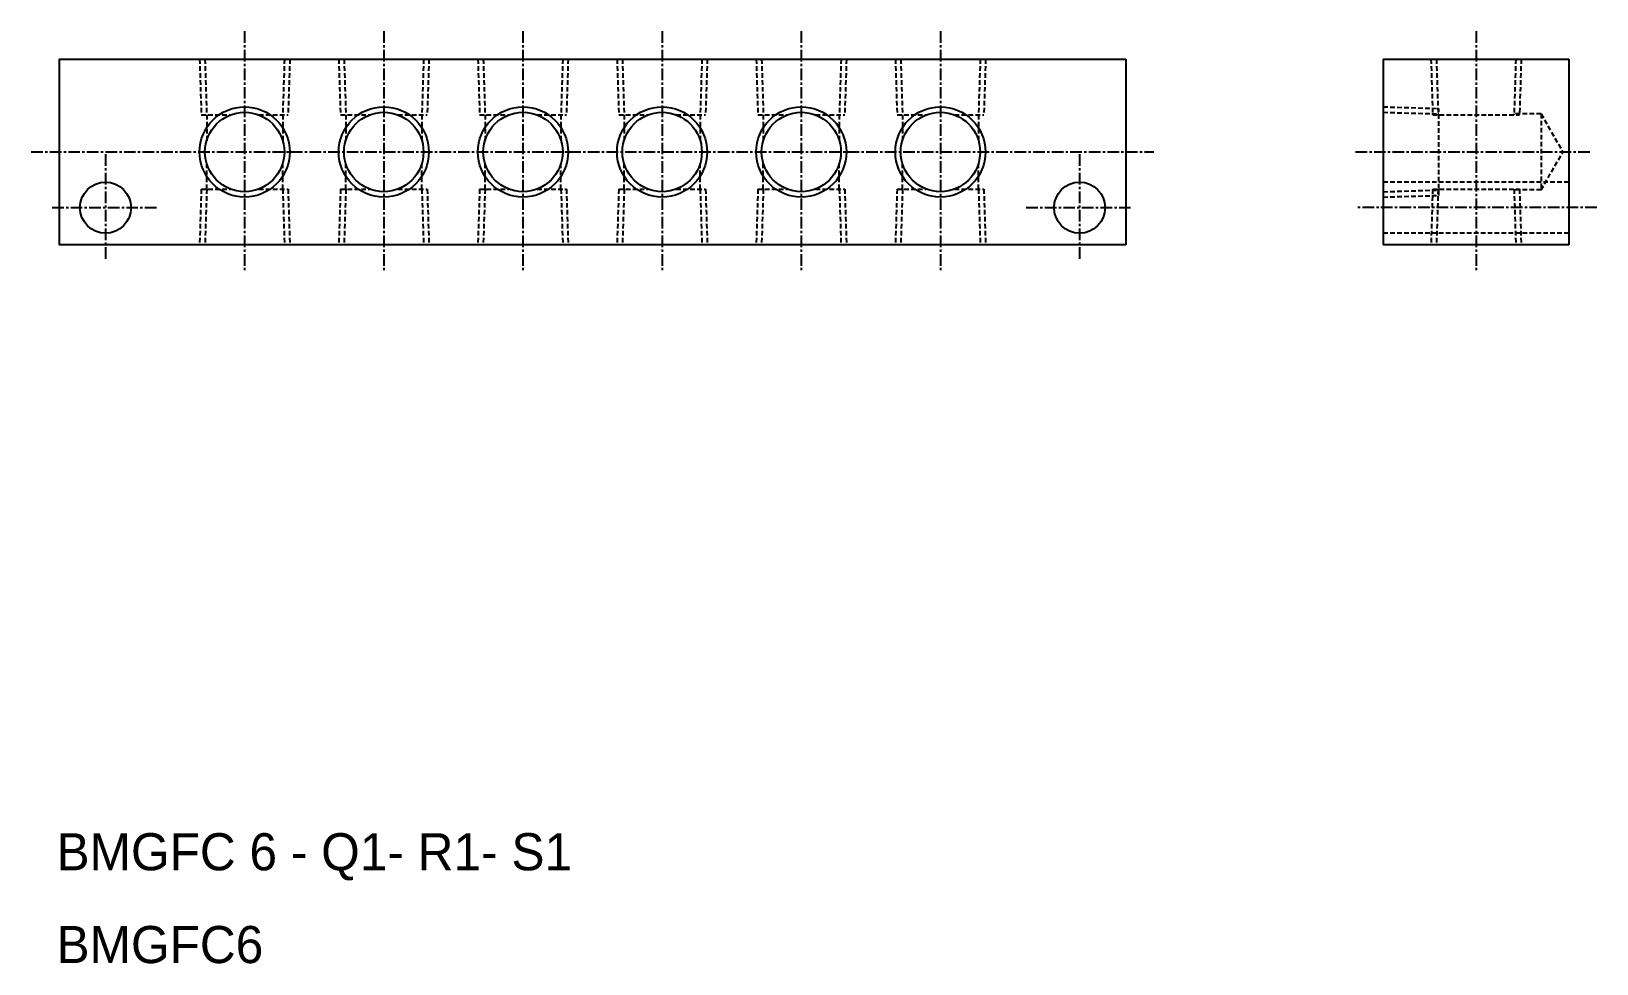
# Model space of a CAD drawing. Extents: x 3704 to 3873, y 10897 to 10998.
import ezdxf

# ---------------------------------------------------------------- set-up
doc = ezdxf.new("R2010")
doc.units = 0
doc.linetypes.add('CENTER', pattern=[2, 1.25, -0.25, 0.25, -0.25])
doc.linetypes.add('DASHED', pattern=[0.75, 0.5, -0.25])
doc.layers.get('0').update_dxf_attribs({"linetype": 'CONTINUOUS'})
doc.layers.add('CENTER', color=1, linetype='CENTER')

msp = doc.modelspace()

# ---------------------------------------------------------------- linework, layer by layer
at = {"color": 7, "linetype": 'CONTINUOUS'}
for p, q in [((3706.95, 10994.65), (3821.95, 10994.65)), ((3706.95, 10994.65), (3706.95, 10974.65)), ((3821.95, 10994.65), (3821.95, 10974.65)), ((3849.69, 10994.65), (3849.69, 10974.65)), ((3849.69, 10994.65), (3869.69, 10994.65)), ((3869.69, 10994.65), (3869.69, 10974.65)), ((3821.95, 10974.65), (3706.95, 10974.65)), ((3869.69, 10974.65), (3849.69, 10974.65))]:
    msp.add_line(p, q, dxfattribs=at)
at = {"color": 3, "linetype": 'DASHED'}
for p, q in [((3722.09, 10994.65), (3722.28, 10988.65)), ((3722.67, 10994.65), (3722.86, 10988.65)), ((3731.24, 10994.65), (3731.05, 10988.65)), ((3731.82, 10994.65), (3731.63, 10988.65)), ((3737.09, 10994.65), (3737.28, 10988.65)), ((3737.67, 10994.65), (3737.86, 10988.65)), ((3746.24, 10994.65), (3746.05, 10988.65)), ((3746.82, 10994.65), (3746.63, 10988.65)), ((3752.09, 10994.65), (3752.28, 10988.65)), ((3752.67, 10994.65), (3752.86, 10988.65)), ((3761.24, 10994.65), (3761.05, 10988.65)), ((3761.82, 10994.65), (3761.63, 10988.65)), ((3767.09, 10994.65), (3767.28, 10988.65)), ((3767.67, 10994.65), (3767.86, 10988.65)), ((3776.24, 10994.65), (3776.05, 10988.65)), ((3776.82, 10994.65), (3776.63, 10988.65)), ((3782.09, 10994.65), (3782.28, 10988.65)), ((3782.67, 10994.65), (3782.86, 10988.65)), ((3791.24, 10994.65), (3791.05, 10988.65)), ((3791.82, 10994.65), (3791.63, 10988.65)), ((3797.09, 10994.65), (3797.28, 10988.65)), ((3797.67, 10994.65), (3797.86, 10988.65)), ((3806.24, 10994.65), (3806.05, 10988.65)), ((3806.82, 10994.65), (3806.63, 10988.65)), ((3854.83, 10994.65), (3855.01, 10988.65)), ((3855.41, 10994.65), (3855.6, 10988.65)), ((3863.97, 10994.65), (3863.79, 10988.65)), ((3864.55, 10994.65), (3864.37, 10988.65)), ((3722.28, 10988.65), (3725.42, 10988.65)), ((3722.86, 10988.65), (3722.86, 10985.9)), ((3728.48, 10988.65), (3731.63, 10988.65)), ((3731.05, 10988.65), (3731.05, 10985.9)), ((3737.28, 10988.65), (3740.42, 10988.65)), ((3737.86, 10988.65), (3737.86, 10985.9)), ((3743.48, 10988.65), (3746.63, 10988.65)), ((3746.05, 10988.65), (3746.05, 10985.9)), ((3752.28, 10988.65), (3755.42, 10988.65)), ((3752.86, 10988.65), (3752.86, 10985.9)), ((3758.48, 10988.65), (3761.63, 10988.65)), ((3761.05, 10988.65), (3761.05, 10985.9)), ((3767.28, 10988.65), (3770.42, 10988.65)), ((3767.86, 10988.65), (3767.86, 10985.9)), ((3773.48, 10988.65), (3776.63, 10988.65)), ((3776.05, 10988.65), (3776.05, 10985.9)), ((3782.28, 10988.65), (3785.42, 10988.65)), ((3782.86, 10988.65), (3782.86, 10985.9)), ((3788.48, 10988.65), (3791.63, 10988.65)), ((3791.05, 10988.65), (3791.05, 10985.9)), ((3797.28, 10988.65), (3800.42, 10988.65)), ((3797.86, 10988.65), (3797.86, 10985.9)), ((3803.48, 10988.65), (3806.63, 10988.65)), ((3806.05, 10988.65), (3806.05, 10985.9)), ((3849.69, 10989.52), (3855.69, 10989.33)), ((3849.69, 10988.93), (3855.69, 10988.75)), ((3855.01, 10988.65), (3864.37, 10988.65)), ((3855.6, 10988.75), (3855.69, 10988.75)), ((3855.6, 10988.65), (3855.6, 10988.75)), ((3855.69, 10979.97), (3855.69, 10989.33)), ((3866.69, 10988.75), (3863.79, 10988.75)), ((3863.79, 10988.65), (3863.79, 10988.75)), ((3866.69, 10988.75), (3866.69, 10980.56)), ((3866.69, 10988.75), (3869.06, 10984.65)), ((3722.86, 10980.65), (3722.86, 10983.4)), ((3731.05, 10980.65), (3731.05, 10983.4)), ((3737.86, 10980.65), (3737.86, 10983.4)), ((3746.05, 10980.65), (3746.05, 10983.4)), ((3752.86, 10980.65), (3752.86, 10983.4)), ((3761.05, 10980.65), (3761.05, 10983.4)), ((3767.86, 10980.65), (3767.86, 10983.4)), ((3776.05, 10980.65), (3776.05, 10983.4)), ((3782.86, 10980.65), (3782.86, 10983.4)), ((3791.05, 10980.65), (3791.05, 10983.4)), ((3797.86, 10980.65), (3797.86, 10983.4)), ((3806.05, 10980.65), (3806.05, 10983.4)), ((3866.69, 10980.56), (3869.06, 10984.65)), ((3722.28, 10980.65), (3722.09, 10974.65)), ((3722.28, 10980.65), (3725.42, 10980.65)), ((3722.86, 10980.65), (3722.67, 10974.65)), ((3728.48, 10980.65), (3731.63, 10980.65)), ((3731.05, 10980.65), (3731.24, 10974.65)), ((3731.63, 10980.65), (3731.82, 10974.65)), ((3737.28, 10980.65), (3737.09, 10974.65)), ((3737.28, 10980.65), (3740.42, 10980.65)), ((3737.86, 10980.65), (3737.67, 10974.65)), ((3743.48, 10980.65), (3746.63, 10980.65)), ((3746.05, 10980.65), (3746.24, 10974.65)), ((3746.63, 10980.65), (3746.82, 10974.65)), ((3752.28, 10980.65), (3752.09, 10974.65)), ((3752.28, 10980.65), (3755.42, 10980.65)), ((3752.86, 10980.65), (3752.67, 10974.65)), ((3758.48, 10980.65), (3761.63, 10980.65)), ((3761.05, 10980.65), (3761.24, 10974.65)), ((3761.63, 10980.65), (3761.82, 10974.65)), ((3767.28, 10980.65), (3767.09, 10974.65)), ((3767.28, 10980.65), (3770.42, 10980.65)), ((3767.86, 10980.65), (3767.67, 10974.65)), ((3773.48, 10980.65), (3776.63, 10980.65)), ((3776.05, 10980.65), (3776.24, 10974.65)), ((3776.63, 10980.65), (3776.82, 10974.65)), ((3782.28, 10980.65), (3782.09, 10974.65)), ((3782.28, 10980.65), (3785.42, 10980.65)), ((3782.86, 10980.65), (3782.67, 10974.65)), ((3788.48, 10980.65), (3791.63, 10980.65)), ((3791.05, 10980.65), (3791.24, 10974.65)), ((3791.63, 10980.65), (3791.82, 10974.65)), ((3797.28, 10980.65), (3797.09, 10974.65)), ((3797.28, 10980.65), (3800.42, 10980.65)), ((3797.86, 10980.65), (3797.67, 10974.65)), ((3803.48, 10980.65), (3806.63, 10980.65)), ((3806.05, 10980.65), (3806.24, 10974.65)), ((3806.63, 10980.65), (3806.82, 10974.65)), ((3869.69, 10981.4), (3849.69, 10981.4)), ((3849.69, 10980.37), (3855.69, 10980.56)), ((3849.69, 10979.79), (3855.69, 10979.97)), ((3855.01, 10980.65), (3854.83, 10974.65)), ((3855.01, 10980.65), (3864.37, 10980.65)), ((3855.6, 10980.65), (3855.41, 10974.65)), ((3855.6, 10980.65), (3855.6, 10980.56)), ((3855.6, 10980.56), (3855.69, 10980.56)), ((3863.79, 10980.65), (3863.97, 10974.65)), ((3863.79, 10980.65), (3863.79, 10980.56)), ((3866.69, 10980.56), (3863.79, 10980.56)), ((3864.37, 10980.65), (3864.55, 10974.65)), ((3869.69, 10975.9), (3849.69, 10975.9))]:
    msp.add_line(p, q, dxfattribs=at)
at = {"color": 3, "linetype": 'CONTINUOUS'}
for centre in [(3726.95, 10984.65), (3741.95, 10984.65), (3756.95, 10984.65), (3771.95, 10984.65), (3786.95, 10984.65), (3801.95, 10984.65)]:
    msp.add_circle(centre, 4.86, dxfattribs=at)
at = {"color": 7, "linetype": 'CONTINUOUS'}
for centre, radius in [((3726.95, 10984.65), 4.28), ((3741.95, 10984.65), 4.28), ((3756.95, 10984.65), 4.28), ((3771.95, 10984.65), 4.28), ((3786.95, 10984.65), 4.28), ((3801.95, 10984.65), 4.28), ((3711.95, 10978.65), 2.75), ((3816.95, 10978.65), 2.75)]:
    msp.add_circle(centre, radius, dxfattribs=at)
at = {"layer": 'CENTER', "color": 1, "linetype": 'CENTER'}
for p, q in [((3726.95, 10997.65), (3726.95, 10971.65)), ((3741.95, 10997.65), (3741.95, 10971.65)), ((3756.95, 10997.65), (3756.95, 10971.65)), ((3771.95, 10997.65), (3771.95, 10971.65)), ((3786.95, 10997.65), (3786.95, 10971.65)), ((3801.95, 10997.65), (3801.95, 10971.65)), ((3859.69, 10997.65), (3859.69, 10971.65)), ((3703.95, 10984.65), (3824.95, 10984.65)), ((3711.95, 10984.4), (3711.95, 10972.9)), ((3816.95, 10984.4), (3816.95, 10972.9)), ((3846.69, 10984.65), (3872.06, 10984.65)), ((3706.2, 10978.65), (3717.7, 10978.65)), ((3811.2, 10978.65), (3822.7, 10978.65)), ((3872.69, 10978.65), (3846.69, 10978.65))]:
    msp.add_line(p, q, dxfattribs=at)

# ---------------------------------------------------------------- texts
at = {"color": 7, "linetype": 'CONTINUOUS'}
for s, p in [('BMGFC 6 - Q1- R1- S1', (3706.67, 10907.25)), ('BMGFC6', (3706.67, 10897.25))]:
    msp.add_text(s, height=4, dxfattribs=at).set_placement(p)

doc.saveas('drawing.dxf')
